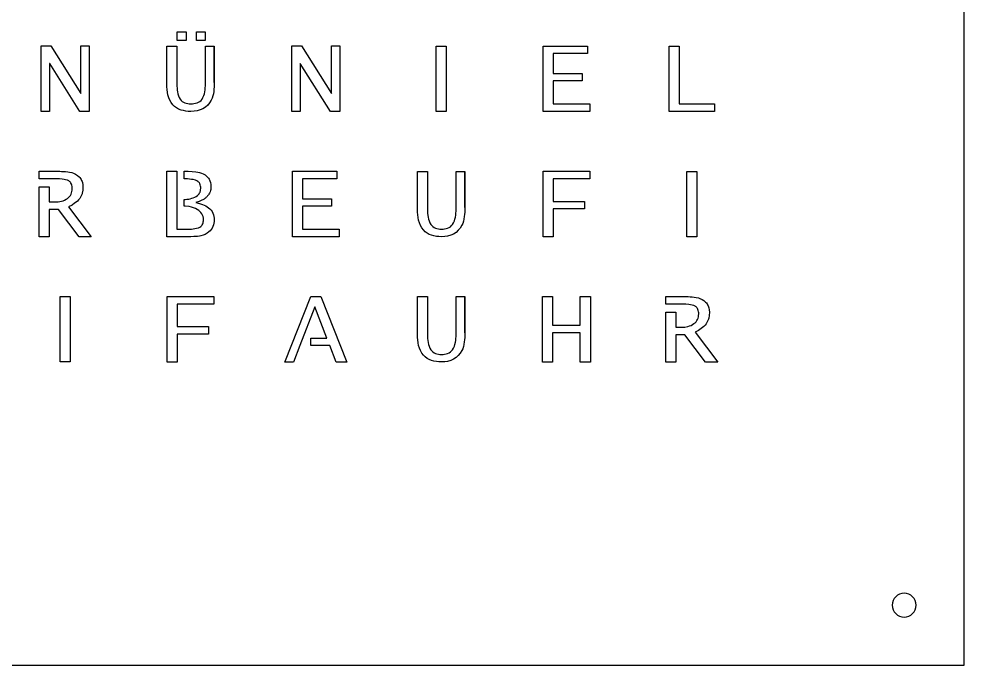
# Model space of a CAD drawing. Extents: x -337 to 6273, y 368 to 2065.
# Drawn here: x 862.1 to 1098.7, y 1420 to 1581.8 of the extents above; entities that cross this region are included whole.
import ezdxf

# ---------------------------------------------------------------- set-up
doc = ezdxf.new("R2010")
doc.units = 0
doc.header["$LTSCALE"] = 100
doc.layers.add('EBENE_1', color=1, linetype='CONTINUOUS')

msp = doc.modelspace()

# ---------------------------------------------------------------- linework, layer by layer
at = {"layer": 'EBENE_1', "color": 7}
for points in [[(1098.685608, 1419.973046), (1098.685608, 1869.973046)], [(910.980344, 1565.87898), (910.980344, 1574.962577), (910.980344, 1565.87898), (910.978676, 1565.588125), (910.973848, 1565.312729), (910.964997, 1565.021396), (910.952826, 1564.74727), (910.910943, 1564.142933), (910.854843, 1563.621354), (910.758916, 1563.010658), (910.648077, 1562.511101), (910.456471, 1561.904554), (910.251739, 1561.456221), (909.822992, 1560.773658), (909.352289, 1560.208417), (908.774156, 1559.692531), (908.129973, 1559.278151), (907.453311, 1558.976623), (906.683895, 1558.757339), (905.966843, 1558.645954), (905.151505, 1558.605715), (904.489903, 1558.626348), (903.899871, 1558.68386), (903.249133, 1558.79923), (902.678164, 1558.955717), (902.071346, 1559.194835), (901.544249, 1559.482192), (901.036457, 1559.856426), (900.594529, 1560.29301), (900.199448, 1560.817751), (899.851487, 1561.447455), (899.609412, 1562.046169), (899.4048, 1562.748565), (899.276712, 1563.382069), (899.181832, 1564.106158), (899.134945, 1564.756112), (899.118146, 1565.482722), (899.118146, 1574.962577), (901.636306, 1574.962577), (901.636306, 1565.444374), (901.644936, 1564.92575), (901.668957, 1564.463466), (901.718373, 1563.942053), (901.784713, 1563.490557), (901.895735, 1562.971374), (902.025077, 1562.541205), (902.232712, 1562.049147), (902.46078, 1561.667133), (902.704389, 1561.370275), (902.981339, 1561.119832), (903.287621, 1560.916082), (903.639203, 1560.748299), (903.979739, 1560.636004), (904.370045, 1560.553375), (904.724893, 1560.512325), (905.12594, 1560.497531), (905.543653, 1560.511931), (905.913005, 1560.551864), (906.321571, 1560.632784), (906.676647, 1560.742456), (907.049256, 1560.909524), (907.370675, 1561.111249), (907.667712, 1561.366309), (907.925317, 1561.667133), (908.163023, 1562.052135), (908.379577, 1562.552142), (908.513575, 1562.988698), (908.628725, 1563.518126), (908.697148, 1563.977283), (908.748157, 1564.509038), (908.772862, 1564.979526), (908.781747, 1565.508287), (908.781747, 1574.962577), (910.980344, 1574.962577)], [(973.707617, 1534.513335), (973.707617, 1543.596932), (973.707617, 1534.513335), (973.705948, 1534.22248), (973.701121, 1533.947084), (973.692269, 1533.655751), (973.680098, 1533.381625), (973.638215, 1532.777289), (973.582115, 1532.255709), (973.486188, 1531.645013), (973.375349, 1531.145456), (973.183744, 1530.538909), (972.979012, 1530.090576), (972.550265, 1529.408013), (972.079562, 1528.842772), (971.501429, 1528.326886), (970.857246, 1527.912506), (970.180584, 1527.610979), (969.411168, 1527.391694), (968.694115, 1527.280309), (967.878778, 1527.24007), (967.217176, 1527.260703), (966.627144, 1527.318215), (965.976406, 1527.433585), (965.405437, 1527.590073), (964.798619, 1527.82919), (964.271522, 1528.116547), (963.76373, 1528.490781), (963.321802, 1528.927365), (962.926721, 1529.452106), (962.578759, 1530.08181), (962.336684, 1530.680525), (962.132073, 1531.38292), (962.003985, 1532.016424), (961.909105, 1532.740513), (961.862218, 1533.390468), (961.845419, 1534.117077), (961.845419, 1543.596932), (964.363579, 1543.596932), (964.363579, 1534.078729), (964.372208, 1533.560105), (964.39623, 1533.097821), (964.445646, 1532.576408), (964.511986, 1532.124912), (964.623008, 1531.605729), (964.752349, 1531.17556), (964.959984, 1530.683502), (965.188053, 1530.301488), (965.431661, 1530.00463), (965.708612, 1529.754188), (966.014894, 1529.550437), (966.366475, 1529.382654), (966.707012, 1529.270359), (967.097318, 1529.18773), (967.452166, 1529.14668), (967.853213, 1529.131886), (968.270926, 1529.146287), (968.640278, 1529.186219), (969.048844, 1529.267139), (969.40392, 1529.376811), (969.776529, 1529.543879), (970.097948, 1529.745604), (970.394984, 1530.000664), (970.652589, 1530.301488), (970.890296, 1530.68649), (971.10685, 1531.186497), (971.240847, 1531.623053), (971.355998, 1532.152481), (971.42442, 1532.611638), (971.47543, 1533.143393), (971.500135, 1533.613881), (971.509019, 1534.142642), (971.509019, 1543.596932), (973.707617, 1543.596932)], [(973.707617, 1503.149699), (973.707617, 1512.233295), (973.707617, 1503.149699), (973.705948, 1502.858844), (973.701121, 1502.583448), (973.692269, 1502.292115), (973.680098, 1502.017989), (973.638215, 1501.413652), (973.582115, 1500.892073), (973.486188, 1500.281377), (973.375349, 1499.78182), (973.183744, 1499.175273), (972.979012, 1498.72694), (972.550265, 1498.044377), (972.079562, 1497.479136), (971.501429, 1496.96325), (970.857246, 1496.54887), (970.180584, 1496.247342), (969.411168, 1496.028058), (968.694115, 1495.916672), (967.878778, 1495.876433), (967.217176, 1495.897067), (966.627144, 1495.954579), (965.976406, 1496.069948), (965.405437, 1496.226436), (964.798619, 1496.465554), (964.271522, 1496.752911), (963.76373, 1497.127145), (963.321802, 1497.563729), (962.926721, 1498.088469), (962.578759, 1498.718174), (962.336684, 1499.316888), (962.132073, 1500.019283), (962.003985, 1500.652787), (961.909105, 1501.376876), (961.862218, 1502.026831), (961.845419, 1502.75344), (961.845419, 1512.233295), (964.363579, 1512.233295), (964.363579, 1502.715093), (964.372208, 1502.196469), (964.39623, 1501.734185), (964.445646, 1501.212772), (964.511986, 1500.761276), (964.623008, 1500.242093), (964.752349, 1499.811924), (964.959984, 1499.319866), (965.188053, 1498.937852), (965.431661, 1498.640994), (965.708612, 1498.390551), (966.014894, 1498.186801), (966.366475, 1498.019018), (966.707012, 1497.906722), (967.097318, 1497.824094), (967.452166, 1497.783044), (967.853213, 1497.768249), (968.270926, 1497.78265), (968.640278, 1497.822583), (969.048844, 1497.903503), (969.40392, 1498.013175), (969.776529, 1498.180242), (970.097948, 1498.381968), (970.394984, 1498.637028), (970.652589, 1498.937852), (970.890296, 1499.322853), (971.10685, 1499.822861), (971.240847, 1500.259416), (971.355998, 1500.788845), (971.42442, 1501.248002), (971.47543, 1501.779757), (971.500135, 1502.250245), (971.509019, 1502.779005), (971.509019, 1512.233295), (973.707617, 1512.233295)], [(648.685608, 1419.973046), (1098.685608, 1419.973046)]]:
    msp.add_lwpolyline(points, dxfattribs=at)
for points in [[(901.70396, 1576.34718), (901.70396, 1578.558559), (903.91534, 1578.558559), (903.91534, 1576.34718), (901.70396, 1576.34718)], [(906.505753, 1576.34718), (906.505753, 1578.558559), (908.717133, 1578.558559), (908.717133, 1576.34718), (906.505753, 1576.34718)], [(867.690597, 1558.556572), (867.690597, 1575.007702), (870.080333, 1575.007702), (877.597066, 1563.091778), (877.622631, 1563.091778), (877.622631, 1575.007702), (879.68062, 1575.007702), (879.68062, 1558.556572), (877.354597, 1558.556572), (869.786933, 1570.582746), (869.748586, 1570.582746), (869.748586, 1558.556572), (867.690597, 1558.556572)], [(930.417869, 1558.556572), (930.417869, 1575.007702), (932.807605, 1575.007702), (940.324339, 1563.091778), (940.349904, 1563.091778), (940.349904, 1575.007702), (942.407893, 1575.007702), (942.407893, 1558.556572), (940.08187, 1558.556572), (932.514206, 1570.582746), (932.475859, 1570.582746), (932.475859, 1558.556572), (930.417869, 1558.556572)], [(969.035598, 1558.600319), (966.517437, 1558.600319), (966.517437, 1574.963955), (969.035598, 1574.963955), (969.035598, 1558.600319)], [(993.304924, 1558.582137), (993.304924, 1574.982137), (1004.387387, 1574.982137), (1004.387387, 1573.090321), (995.823085, 1573.090321), (995.823085, 1568.117913), (1003.083568, 1568.117913), (1003.083568, 1566.226096), (995.823085, 1566.226096), (995.823085, 1560.473953), (1004.975384, 1560.473953), (1004.975384, 1558.582137), (993.304924, 1558.582137)], [(1024.828342, 1558.582137), (1024.828342, 1574.982137), (1027.346503, 1574.982137), (1027.346503, 1560.473953), (1036.179238, 1560.473953), (1036.179238, 1558.582137), (1024.828342, 1558.582137)], [(930.577651, 1527.218501), (930.577651, 1543.618501), (941.660114, 1543.618501), (941.660114, 1541.726685), (933.095812, 1541.726685), (933.095812, 1536.754276), (940.356295, 1536.754276), (940.356295, 1534.86246), (933.095812, 1534.86246), (933.095812, 1529.110317), (942.248111, 1529.110317), (942.248111, 1527.218501), (930.577651, 1527.218501)], [(993.304924, 1527.218501), (993.304924, 1543.618501), (1004.975384, 1543.618501), (1004.975384, 1541.726685), (995.823085, 1541.726685), (995.823085, 1536.076802), (1003.633217, 1536.076802), (1003.633217, 1534.184985), (995.823085, 1534.184985), (995.823085, 1527.218501), (993.304924, 1527.218501)], [(1031.762871, 1527.236682), (1029.24471, 1527.236682), (1029.24471, 1543.600319), (1031.762871, 1543.600319), (1031.762871, 1527.236682)], [(874.944689, 1495.873046), (872.426528, 1495.873046), (872.426528, 1512.236682), (874.944689, 1512.236682), (874.944689, 1495.873046)], [(899.214015, 1495.854864), (899.214015, 1512.254864), (910.884475, 1512.254864), (910.884475, 1510.363048), (901.732175, 1510.363048), (901.732175, 1504.713165), (909.542308, 1504.713165), (909.542308, 1502.821349), (901.732175, 1502.821349), (901.732175, 1495.854864), (899.214015, 1495.854864)], [(944.139927, 1495.854864), (941.474168, 1495.854864), (939.925883, 1499.95806), (935.132246, 1499.95806), (935.132246, 1501.843574), (939.172312, 1501.843574), (936.163622, 1509.685574), (932.43112, 1499.95806), (930.85687, 1495.854864), (928.685835, 1495.854864), (935.153801, 1512.254864), (937.671961, 1512.254864), (944.139927, 1495.854864)], [(993.151533, 1495.854864), (993.151533, 1512.254864), (995.669694, 1512.254864), (995.669694, 1505.083859), (1002.610614, 1505.083859), (1002.610614, 1512.254864), (1005.128774, 1512.254864), (1005.128774, 1495.854864), (1002.610614, 1495.854864), (1002.610614, 1503.192043), (995.669694, 1503.192043), (995.669694, 1495.854864), (993.151533, 1495.854864)]]:
    msp.add_lwpolyline(points, close=True, dxfattribs=at)
for points in [[(871.972409, 1534.044378), (869.697116, 1534.044378), (869.697116, 1527.218501), (867.173643, 1527.218501), (867.173643, 1539.739887), (869.697116, 1539.739887), (869.697116, 1535.936194), (871.026501, 1535.936194), (871.952581, 1535.987831), (872.713806, 1536.124947), (873.137983, 1536.250778), (873.517077, 1536.401641), (873.903335, 1536.602499), (874.247701, 1536.832969), (874.526178, 1537.066906), (874.759391, 1537.310709), (874.972323, 1537.594311), (875.143462, 1537.89523), (875.273931, 1538.212891), (875.367786, 1538.557605), (875.418545, 1538.889642), (875.436477, 1539.254262), (875.4258, 1539.554145), (875.396458, 1539.815559), (875.33539, 1540.108662), (875.253063, 1540.357972), (875.124522, 1540.620516, 0.041184), (874.969418, 1540.840804, 0.043664), (874.774187, 1541.036948, 0.042429), (874.541699, 1541.201402, 0.042304), (874.225572, 1541.352664), (873.756863, 1541.498369), (873.390313, 1541.575145), (872.927535, 1541.642339), (872.205364, 1541.702615), (871.243804, 1541.726685), (869.697116, 1541.726685), (867.178956, 1541.726685), (867.178956, 1543.618501), (871.767888, 1543.618501), (872.302104, 1543.614135), (872.775495, 1543.602032), (873.317201, 1543.576611), (873.779719, 1543.542706), (874.334684, 1543.482591), (874.77671, 1543.413921), (875.354792, 1543.281423), (875.743258, 1543.145547), (876.283891, 1542.885131), (876.727316, 1542.601187), (877.167728, 1542.219943, -0.042775), (877.514212, 1541.801932, -0.043941), (877.786718, 1541.324648, -0.041965), (877.982436, 1540.783577), (878.083937, 1540.265149), (878.120811, 1539.668695), (878.071047, 1538.863132), (877.935212, 1538.172206, -0.043727), (877.667179, 1537.44303, -0.04638), (877.295338, 1536.811798), (877.03765, 1536.48913), (876.71485, 1536.153617), (876.405542, 1535.878335), (876.038975, 1535.592214), (875.378788, 1535.152073), (874.535508, 1534.683505), (880.197574, 1527.218501), (877.149338, 1527.218501), (871.972409, 1534.044378)], [(907.580258, 1538.931509), (907.612144, 1539.361915), (907.599853, 1539.661872), (907.566196, 1539.921628), (907.496117, 1540.211475), (907.401311, 1540.457212, 0.041883), (907.258261, 1540.706197, 0.043934), (907.083343, 1540.916837, 0.042899), (906.876961, 1541.092167), (906.627889, 1541.240948, 0.040387), (906.271681, 1541.382276), (905.707545, 1541.522598), (905.287786, 1541.591428), (904.750548, 1541.652049), (904.308599, 1541.685459), (903.78637, 1541.710582), (903.482387, 1541.721254), (903.482387, 1543.616004), (904.416509, 1543.618501), (905.489429, 1543.581899), (906.36673, 1543.485287), (906.876736, 1543.392646), (907.323716, 1543.283103), (907.817985, 1543.122789), (908.238877, 1542.944039), (908.689585, 1542.692871), (909.060904, 1542.41898), (909.414439, 1542.068101, -0.04114), (909.695545, 1541.680885, -0.040138), (909.907842, 1541.258225), (910.061341, 1540.778809), (910.140131, 1540.326229), (910.168652, 1539.809303, -0.045085), (910.104054, 1539.094343, -0.048713), (909.921936, 1538.455155, -0.049106), (909.618059, 1537.861422, -0.045776), (909.178006, 1537.297534, -0.044137), (908.610989, 1536.791711, -0.040199), (907.904305, 1536.348803), (907.227398, 1536.048868), (906.410585, 1535.795586), (907.321533, 1535.57157), (908.067493, 1535.318131), (908.483031, 1535.139855), (908.849319, 1534.953801), (909.234686, 1534.720258), (909.566963, 1534.477659), (909.899384, 1534.181203), (910.178572, 1533.871362), (910.429374, 1533.516883), (910.63166, 1533.139706), (910.784028, 1532.746667), (910.89384, 1532.320019), (910.953054, 1531.91078), (910.973953, 1531.462304), (910.954968, 1531.012401), (910.901448, 1530.604708), (910.799912, 1530.172639), (910.659937, 1529.780096), (910.467168, 1529.393258), (910.229889, 1529.036707), (909.956352, 1528.71848), (909.631786, 1528.42006, -0.124507), (907.650492, 1527.454978), (907.279585, 1527.38825), (906.763121, 1527.324063), (906.360229, 1527.288895), (905.868193, 1527.258334), (905.083621, 1527.22972), (904.07138, 1527.218501), (899.124537, 1527.218501), (899.124537, 1543.618501), (901.642698, 1543.618501), (901.642698, 1536.52419), (901.642698, 1529.110317), (903.91799, 1529.110317), (904.382853, 1529.115038), (904.793879, 1529.128108), (905.264974, 1529.155662), (905.665967, 1529.192387), (906.146864, 1529.25768), (906.528381, 1529.332279), (907.019277, 1529.474485), (907.350102, 1529.621618), (907.588487, 1529.776881, 0.041793), (907.786995, 1529.958042, 0.042011), (907.952908, 1530.170259), (908.088927, 1530.419314), (908.179053, 1530.663218), (908.245615, 1530.948759), (908.277877, 1531.205652), (908.289619, 1531.500652), (908.263516, 1531.901441), (908.189385, 1532.266904), (908.058655, 1532.630043), (907.873902, 1532.971599), (907.652509, 1533.269649), (907.371979, 1533.559098), (907.089504, 1533.79088), (906.749323, 1534.018812), (906.293519, 1534.263086), (905.769346, 1534.479273), (905.27827, 1534.633178), (904.722498, 1534.762594), (903.712881, 1534.891228), (903.482523, 1534.891924), (903.482523, 1536.591924), (903.712881, 1536.591228), (904.155855, 1536.61185), (904.584287, 1536.672394), (904.962356, 1536.743978), (905.385317, 1536.849158), (905.747229, 1536.965935), (906.151624, 1537.135698), (906.483065, 1537.318005), (906.83062, 1537.573631, 0.041938), (907.100469, 1537.847426, 0.047591), (907.330088, 1538.183633, 0.047506), (907.492346, 1538.557824, 0.041602), (907.580258, 1538.931509)], [(1028.79059, 1502.680741), (1026.515298, 1502.680741), (1026.515298, 1495.854864), (1023.991825, 1495.854864), (1023.991825, 1508.37625), (1026.515298, 1508.37625), (1026.515298, 1504.572557), (1027.844682, 1504.572557), (1028.770762, 1504.624195), (1029.531987, 1504.761311), (1029.956165, 1504.887141), (1030.335259, 1505.038004), (1030.721517, 1505.238863), (1031.065883, 1505.469332), (1031.344359, 1505.703269), (1031.577573, 1505.947072), (1031.790505, 1506.230675), (1031.961644, 1506.531593), (1032.092113, 1506.849255), (1032.185968, 1507.193969), (1032.236727, 1507.526006), (1032.254659, 1507.890625), (1032.243982, 1508.190509), (1032.21464, 1508.451923), (1032.153571, 1508.745026), (1032.071245, 1508.994335), (1031.942704, 1509.25688, 0.041184), (1031.787599, 1509.477168, 0.043664), (1031.592369, 1509.673312, 0.042429), (1031.359881, 1509.837766, 0.042304), (1031.043754, 1509.989028), (1030.575045, 1510.134733), (1030.208495, 1510.211509), (1029.745717, 1510.278702), (1029.023546, 1510.338979), (1028.061986, 1510.363048), (1026.515298, 1510.363048), (1023.997138, 1510.363048), (1023.997138, 1512.254864), (1028.58607, 1512.254864), (1029.120286, 1512.250499), (1029.593676, 1512.238396), (1030.135383, 1512.212975), (1030.597901, 1512.17907), (1031.152866, 1512.118954), (1031.594892, 1512.050284), (1032.172974, 1511.917787), (1032.56144, 1511.78191), (1033.102073, 1511.521495), (1033.545498, 1511.23755), (1033.98591, 1510.856306, -0.042775), (1034.332394, 1510.438295, -0.043941), (1034.6049, 1509.961012, -0.041965), (1034.800617, 1509.419941), (1034.902119, 1508.901512), (1034.938993, 1508.305059), (1034.889229, 1507.499496), (1034.753393, 1506.808569, -0.043727), (1034.485361, 1506.079394, -0.04638), (1034.11352, 1505.448161), (1033.855832, 1505.125494), (1033.533032, 1504.789981), (1033.223724, 1504.514699), (1032.857156, 1504.228577), (1032.19697, 1503.788436), (1031.35369, 1503.319868), (1037.015756, 1495.854864), (1033.967519, 1495.854864), (1028.79059, 1502.680741)], [(1083.685608, 1437.973046, 0.199589), (1081.564288, 1437.094366, 0.199589), (1080.685608, 1434.973046, 0.199589), (1081.564288, 1432.851726, 0.199589), (1083.685608, 1431.973046, 0.199589), (1085.806929, 1432.851726, 0.199589), (1086.685608, 1434.973046, 0.199589), (1085.806929, 1437.094366, 0.199589), (1083.685608, 1437.973046)]]:
    msp.add_lwpolyline(points, format="xyb", close=True, dxfattribs=at)

doc.saveas('drawing.dxf')
